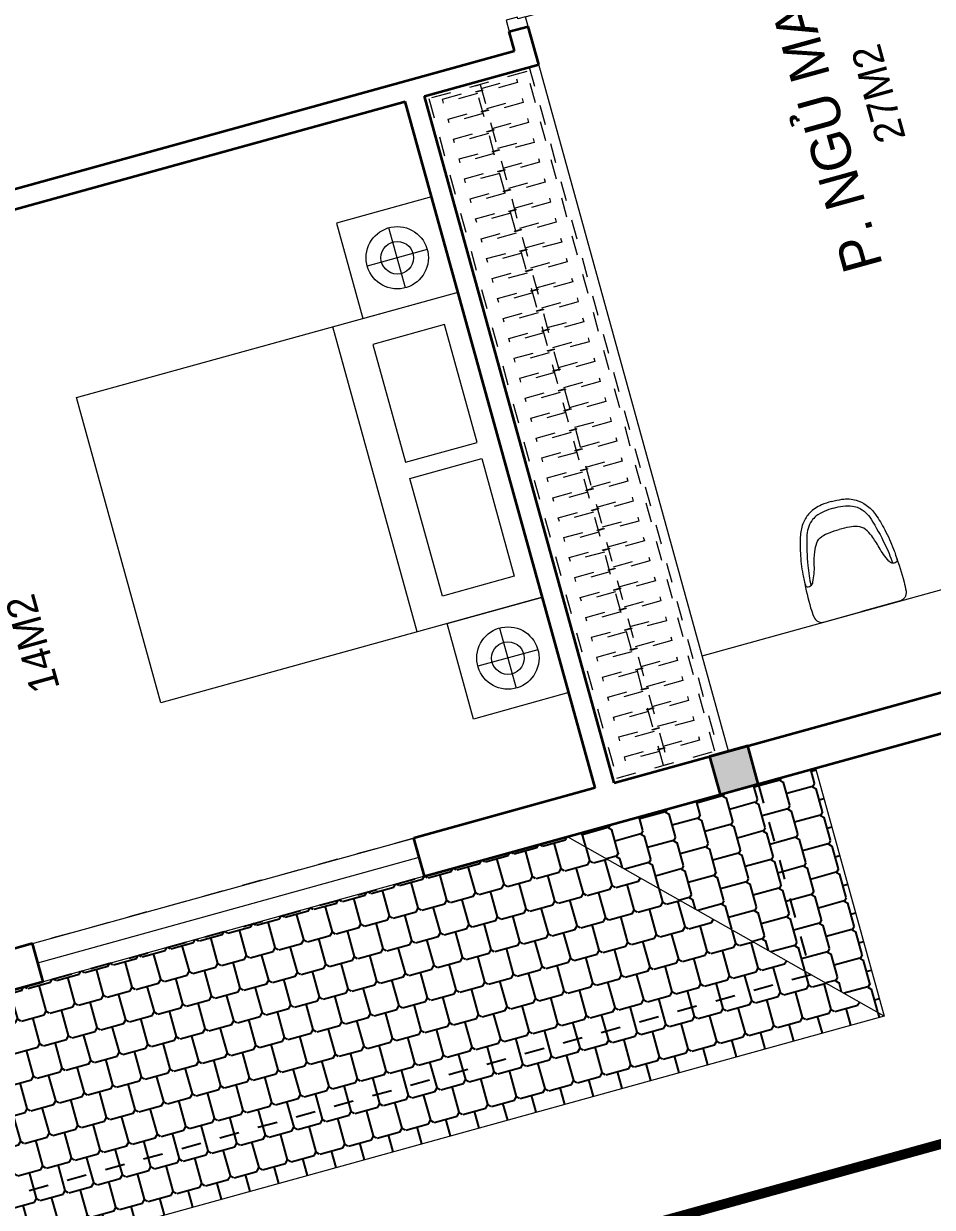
# Model space of a CAD drawing. Header units: metres. Extents: x 568332 to 569219, y 2065964 to 2066430.
# Drawn here: x 568551.76 to 568556.35, y 2066344.84 to 2066350.83 of the extents above; entities that cross this region are included whole.
import ezdxf

# ---------------------------------------------------------------- set-up
doc = ezdxf.new("R2010")
doc.units = ezdxf.units.M
for name, pattern in [('$AUDIT_BAD_LTYPE2', [0]), ('CENTER', [2, 1.25, -0.25, 0.25, -0.25]), ('HIDDEN', [0.375, 0.25, -0.125]), ('X-5M-G-MB PHONGNGU$0$HIDDEN2', [0.1875, 0.125, -0.0625])]:
    doc.linetypes.add(name, pattern=pattern)
doc.layers.get('0').update_dxf_attribs({"linetype": 'CONTINUOUS'})
doc.layers.get('DEFPOINTS').update_dxf_attribs({"linetype": 'CONTINUOUS'})
for name, color, linetype, lineweight in [('-CENTER', 143, 'CENTER', 13), ('-CONCRETE', 1, 'CONTINUOUS', 35), ('-DOOR', 137, 'CONTINUOUS', 9), ('-FURNITURE', 46, 'CONTINUOUS', 9), ('-LINE1', 7, 'CONTINUOUS', 18), ('-WALL', 4, 'CONTINUOUS', 35), ('TEXT25', 2, 'CONTINUOUS', 13)]:
    doc.layers.add(name, color=color, linetype=linetype, lineweight=lineweight)
doc.layers.add('-RANH GIOI LO DAT', color=12, linetype='CONTINUOUS')
doc.layers.add('13. NET HATCH', color=252, linetype='CONTINUOUS')
doc.styles.add('SVN_AVO_thuong', font='')
doc.styles.add('T1', font='', dxfattribs={"height": 200})
doc.styles.get('SVN_AVO_thuong').set_extended_font_data('SVN-Avo')
doc.styles.get('T1').set_extended_font_data('VNgeometric Light')

# ---------------------------------------------------------------- blocks, each defined once
blk = doc.blocks.new('A$C4D045CFB')
at = {"layer": '13. NET HATCH'}
h = blk.add_hatch(dxfattribs=at)
h.set_pattern_fill('MAIGO-12', color=256, scale=300, angle=180)
h.set_pattern_definition([(180, (-90, 1.102182119232618e-14), (-75.00000000000001, -150), [120, -30, 120, -30]), (270, (-75, -14.99999999999999), (74.99999999999997, -150), [135, -165]), (225, (-60, 7.34788079488412e-15), (-75.00000000142688, -150.0000000028537), [21.213203436, -403.0508652]), (315, (-90, 1.102182119232618e-14), (75.00000000142684, -150.0000000028537), [21.213203436, -403.0508652])])
h.paths.add_polyline_path([(1299.999119955668, 6100.494044825784), (1299.953723877203, 5215.284894083044), (1299.999119955668, 5229.592269479996), (1299.999119955668, 4500.000660992693), (-0.0008800443320069462, 6100.494044825784)])
h = blk.add_hatch(dxfattribs=at)
h.set_pattern_fill('MAIGO-12', color=256, scale=300, angle=270)
h.set_pattern_definition([(270, (-1.653273178848927e-14, -90), (150, -75.00000000000003), [120, -30, 120, -30]), (0, (14.99999999999999, -75), (150, 74.99999999999996), [135, -165]), (315, (-1.102182119232618e-14, -60), (150.0000000028537, -75.0000000014269), [21.213203436, -403.0508652]), (45, (-1.653273178848927e-14, -90), (150.0000000028537, 75.00000000142683), [21.213203436, -403.0508652])])
h.paths.add_polyline_path([(-0.0008800443320069462, 6100.494044825784), (1299.999119955668, 4500.000660992693), (1299.999119955668, 1300.000660992693), (-0.0008800443320069462, 0.000660992693156004)])
h = blk.add_hatch(dxfattribs=at)
h.set_pattern_fill('MAIGO-12', color=256, scale=300)
h.set_pattern_definition([(0, (90, 0), (75, 150), [120, -30, 120, -30]), (90, (75, 15), (-74.99999999999999, 150), [135, -165]), (45, (60, 0), (75.00000000142687, 150.0000000028537), [21.213203436, -403.0508652]), (135, (90, 0), (-75.00000000142686, 150.0000000028537), [21.213203436, -403.0508652])])
h.paths.add_polyline_path([(1299.999119955668, 1300.000660992693), (1299.999119955668, 0.000660992693156004), (-0.0008800443320069462, 0.000660992693156004)])
at = {"layer": '-LINE1'}
for p, q in [((-0.0008800443320069462, 0.000660992693156004), (-0.0008800443320069462, 6100.494044825784)), ((-0.0008800443320069462, 6100.494044825784), (1299.999119955668, 6100.494044825784)), ((-0.0008800443320069462, 6100.494044825784), (1299.999119955668, 4500.000660992693)), ((-0.0008800443320069462, 0.000660992693156004), (1299.999119955668, 1300.000660992693)), ((1299.999119955668, 0.000660992693156004), (-0.0008800443320069462, 0.000660992693156004))]:
    blk.add_line(p, q, dxfattribs=at)
at = {"layer": 'DEFPOINTS', "linetype": 'HIDDEN', "ltscale": 5}
blk.add_lwpolyline([(1299.999119955668, 300.0006609926932), (299.999119955668, 300.0006609926932), (299.999119955668, 5800.494044825784), (1299.999119955668, 5800.494044825784)], close=True, dxfattribs=at)
blk = doc.blocks.new('M29-T3')
at = {"layer": '-RANH GIOI LO DAT', "linetype": 'HIDDEN', "ltscale": 10, "const_width": 50}
blk.add_lwpolyline([(195184.5213404885, -837692.8944693478), (204184.5213415355, -836996.3915769118), (204184.521341536, -816411.729508885), (195184.5213414673, -816411.7295088954)], close=True, dxfattribs=at)
at = {"layer": '-WALL', "xscale": -1}
blk.add_blockref('A$C4D045CFB', (203484.5204616651, -830916.7037097623), dxfattribs=at)
blk = doc.blocks.new('*U252')
at = {"linetype": 'X-5M-G-MB PHONGNGU$0$HIDDEN2'}
for points in [[(0, 600.0000000004657), (0, 0), (3927.126403989389, -1.499470319333206e-09), (3927.126403989389, 599.9999999989661)], [(3907.126403989389, 579.9996613708928), (3907.126403989389, 19.99966137089297), (20, 20.00000000046566), (20, 580.0000000004657)], [(3907.126403989389, 286.6991212939751), (3907.126403989389, 313.0991212938819), (20, 313.0991212953813), (19.99999859370291, 286.6991212952417)], [(113.7817614636733, 319.1750910408318), (109.4317788550979, 319.1750910408318), (109.4317788550979, 280.441767644881), (113.7817614636733, 280.441767644881)], [(227.7817614636733, 319.1750910407849), (223.4317788550979, 319.1750910407849), (223.4317788550979, 280.4417676448341), (227.7817614636733, 280.4417676448341)], [(341.7817614636733, 319.175091040738), (337.4317788550979, 319.175091040738), (337.4317788550979, 280.4417676447872), (341.7817614636733, 280.4417676447872)], [(455.7817614636733, 319.1750910406911), (451.4317788550979, 319.1750910406911), (451.4317788550979, 280.4417676447403), (455.7817614636733, 280.4417676447403)], [(569.7817614636733, 319.1750910406442), (565.431778855098, 319.1750910406442), (565.431778855098, 280.4417676446934), (569.7817614636733, 280.4417676446934)], [(683.7817614636733, 319.1750910405973), (679.431778855098, 319.1750910405973), (679.431778855098, 280.4417676446465), (683.7817614636733, 280.4417676446465)], [(797.7817614636733, 319.1750910405504), (793.431778855098, 319.1750910405504), (793.431778855098, 280.4417676445996), (797.7817614636733, 280.4417676445996)], [(911.7817614636733, 319.1750910405035), (907.431778855098, 319.1750910405035), (907.431778855098, 280.4417676445527), (911.7817614636733, 280.4417676445527)], [(1025.781761463673, 319.1750910404566), (1021.431778855098, 319.1750910404566), (1021.431778855098, 280.4417676445057), (1025.781761463673, 280.4417676445057)], [(1139.781761463673, 319.1750910404097), (1135.431778855098, 319.1750910404097), (1135.431778855098, 280.4417676444588), (1139.781761463673, 280.4417676444588)], [(1253.781761463673, 319.1750910403628), (1249.431778855098, 319.1750910403628), (1249.431778855098, 280.4417676444119), (1253.781761463673, 280.4417676444119)], [(1367.781761463673, 319.1750910403159), (1363.431778855098, 319.1750910403159), (1363.431778855098, 280.441767644365), (1367.781761463673, 280.441767644365)], [(1481.781761463673, 319.175091040269), (1477.431778855098, 319.175091040269), (1477.431778855098, 280.4417676443181), (1481.781761463673, 280.4417676443181)], [(1595.781761463673, 319.175091040222), (1591.431778855098, 319.175091040222), (1591.431778855098, 280.4417676442712), (1595.781761463673, 280.4417676442712)], [(1709.781761463673, 319.1750910401751), (1705.431778855098, 319.1750910401751), (1705.431778855098, 280.4417676442243), (1709.781761463673, 280.4417676442243)], [(1823.781761463673, 319.1750910401282), (1819.431778855098, 319.1750910401282), (1819.431778855098, 280.4417676441774), (1823.781761463673, 280.4417676441774)], [(1937.781761463673, 319.1750910400813), (1933.431778855098, 319.1750910400813), (1933.431778855098, 280.4417676441305), (1937.781761463673, 280.4417676441305)], [(2051.781761463673, 319.1750910400344), (2047.431778855098, 319.1750910400344), (2047.431778855098, 280.4417676440836), (2051.781761463673, 280.4417676440836)], [(2165.781761463673, 319.1750910399875), (2161.431778855098, 319.1750910399875), (2161.431778855098, 280.4417676440366), (2165.781761463673, 280.4417676440366)], [(2279.781761463673, 319.1750910399406), (2275.431778855098, 319.1750910399406), (2275.431778855098, 280.4417676439897), (2279.781761463673, 280.4417676439897)], [(2393.781761463673, 319.1750910398937), (2389.431778855098, 319.1750910398937), (2389.431778855098, 280.4417676439429), (2393.781761463673, 280.4417676439429)], [(2507.781761463673, 319.1750910398468), (2503.431778855098, 319.1750910398468), (2503.431778855098, 280.441767643896), (2507.781761463673, 280.441767643896)], [(2621.781761463673, 319.1750910397999), (2617.431778855098, 319.1750910397999), (2617.431778855098, 280.4417676438491), (2621.781761463673, 280.4417676438491)], [(2735.781761463673, 319.1750910397529), (2731.431778855098, 319.1750910397529), (2731.431778855098, 280.4417676438021), (2735.781761463673, 280.4417676438021)], [(2849.781761463673, 319.175091039706), (2845.431778855098, 319.175091039706), (2845.431778855098, 280.4417676437552), (2849.781761463673, 280.4417676437552)], [(2963.781761463673, 319.1750910396592), (2959.431778855098, 319.1750910396592), (2959.431778855098, 280.4417676437083), (2963.781761463673, 280.4417676437083)], [(3077.781761463673, 319.1750910396123), (3073.431778855098, 319.1750910396123), (3073.431778855098, 280.4417676436614), (3077.781761463673, 280.4417676436614)], [(3191.781761463673, 319.1750910395654), (3187.431778855098, 319.1750910395654), (3187.431778855098, 280.4417676436145), (3191.781761463673, 280.4417676436145)], [(3305.781761463673, 319.1750910395184), (3301.431778855098, 319.1750910395184), (3301.431778855098, 280.4417676435676), (3305.781761463673, 280.4417676435676)], [(3419.781761463673, 319.1750910394715), (3415.431778855098, 319.1750910394715), (3415.431778855098, 280.4417676435207), (3419.781761463673, 280.4417676435207)], [(3533.781761463673, 319.1750910394246), (3529.431778855098, 319.1750910394246), (3529.431778855098, 280.4417676434738), (3533.781761463673, 280.4417676434738)], [(3647.781761463673, 319.1750910393777), (3643.431778855098, 319.1750910393777), (3643.431778855098, 280.4417676434269), (3647.781761463673, 280.4417676434269)], [(3761.781761463673, 319.1750910393308), (3757.431778855098, 319.1750910393308), (3757.431778855098, 280.44176764338), (3761.781761463673, 280.44176764338)], [(3875.781761463673, 319.1750910392839), (3871.431778855098, 319.1750910392839), (3871.431778855098, 280.441767643333), (3875.781761463673, 280.441767643333)]]:
    blk.add_lwpolyline(points, close=True, dxfattribs=at)
for points in [[(122.2409142897814, 313.1103512093413), (122.2409142897814, 515.2497102723445), (100.1765458012815, 515.2497102723445), (100.1765458012815, 313.1103512093413)], [(236.2409142897814, 313.1103512092944), (236.2409142897814, 515.2497102722975), (214.1765458012815, 515.2497102722975), (214.1765458012815, 313.1103512092944)], [(350.2409142897814, 313.1103512092475), (350.2409142897814, 515.2497102722507), (328.1765458012815, 515.2497102722507), (328.1765458012815, 313.1103512092475)], [(464.2409142897814, 313.1103512092006), (464.2409142897814, 515.2497102722037), (442.1765458012815, 515.2497102722037), (442.1765458012815, 313.1103512092006)], [(578.2409142897814, 313.1103512091537), (578.2409142897814, 515.2497102721569), (556.1765458012815, 515.2497102721569), (556.1765458012815, 313.1103512091537)], [(692.2409142897814, 313.1103512091068), (692.2409142897814, 515.24971027211), (670.1765458012815, 515.24971027211), (670.1765458012815, 313.1103512091068)], [(806.2409142897814, 313.1103512090599), (806.2409142897814, 515.249710272063), (784.1765458012815, 515.249710272063), (784.1765458012815, 313.1103512090599)], [(920.2409142897814, 313.110351209013), (920.2409142897814, 515.2497102720162), (898.1765458012815, 515.2497102720162), (898.1765458012815, 313.110351209013)], [(1034.240914289781, 313.1103512089661), (1034.240914289781, 515.2497102719692), (1012.176545801281, 515.2497102719692), (1012.176545801281, 313.1103512089661)], [(1148.240914289781, 313.1103512089192), (1148.240914289781, 515.2497102719224), (1126.176545801281, 515.2497102719224), (1126.176545801281, 313.1103512089192)], [(1262.240914289781, 313.1103512088723), (1262.240914289781, 515.2497102718754), (1240.176545801281, 515.2497102718754), (1240.176545801281, 313.1103512088723)], [(1376.240914289781, 313.1103512088254), (1376.240914289781, 515.2497102718285), (1354.176545801281, 515.2497102718285), (1354.176545801281, 313.1103512088254)], [(1490.240914289781, 313.1103512087785), (1490.240914289781, 515.2497102717816), (1468.176545801281, 515.2497102717816), (1468.176545801281, 313.1103512087785)], [(1604.240914289781, 313.1103512087315), (1604.240914289781, 515.2497102717347), (1582.176545801281, 515.2497102717347), (1582.176545801281, 313.1103512087315)], [(1718.240914289781, 313.1103512086846), (1718.240914289781, 515.2497102716878), (1696.176545801281, 515.2497102716878), (1696.176545801281, 313.1103512086846)], [(1832.240914289781, 313.1103512086377), (1832.240914289781, 515.2497102716409), (1810.176545801281, 515.2497102716409), (1810.176545801281, 313.1103512086377)], [(1946.240914289781, 313.1103512085908), (1946.240914289781, 515.2497102715939), (1924.176545801281, 515.2497102715939), (1924.176545801281, 313.1103512085908)], [(2060.240914289781, 313.1103512085439), (2060.240914289781, 515.2497102715471), (2038.176545801281, 515.2497102715471), (2038.176545801281, 313.1103512085439)], [(2174.240914289781, 313.110351208497), (2174.240914289781, 515.2497102715001), (2152.176545801281, 515.2497102715001), (2152.176545801281, 313.110351208497)], [(2288.240914289781, 313.1103512084501), (2288.240914289781, 515.2497102714533), (2266.176545801281, 515.2497102714533), (2266.176545801281, 313.1103512084501)], [(2402.240914289781, 313.1103512084032), (2402.240914289781, 515.2497102714063), (2380.176545801281, 515.2497102714063), (2380.176545801281, 313.1103512084032)], [(2516.240914289781, 313.1103512083563), (2516.240914289781, 515.2497102713594), (2494.176545801281, 515.2497102713594), (2494.176545801281, 313.1103512083563)], [(2630.240914289781, 313.1103512083094), (2630.240914289781, 515.2497102713126), (2608.176545801281, 515.2497102713126), (2608.176545801281, 313.1103512083094)], [(2744.240914289781, 313.1103512082624), (2744.240914289781, 515.2497102712656), (2722.176545801281, 515.2497102712656), (2722.176545801281, 313.1103512082624)], [(2858.240914289781, 313.1103512082155), (2858.240914289781, 515.2497102712188), (2836.176545801281, 515.2497102712188), (2836.176545801281, 313.1103512082155)], [(2972.240914289781, 313.1103512081687), (2972.240914289781, 515.2497102711718), (2950.176545801281, 515.2497102711718), (2950.176545801281, 313.1103512081687)], [(3086.240914289781, 313.1103512081218), (3086.240914289781, 515.2497102711249), (3064.176545801281, 515.2497102711249), (3064.176545801281, 313.1103512081218)], [(3200.240914289781, 313.1103512080749), (3200.240914289781, 515.249710271078), (3178.176545801281, 515.249710271078), (3178.176545801281, 313.1103512080749)], [(3314.240914289781, 313.1103512080279), (3314.240914289781, 515.2497102710311), (3292.176545801281, 515.2497102710311), (3292.176545801281, 313.1103512080279)], [(3428.240914289781, 313.110351207981), (3428.240914289781, 515.2497102709842), (3406.176545801281, 515.2497102709842), (3406.176545801281, 313.110351207981)], [(3542.240914289781, 313.1103512079341), (3542.240914289781, 515.2497102709373), (3520.176545801281, 515.2497102709373), (3520.176545801281, 313.1103512079341)], [(3656.240914289781, 313.1103512078872), (3656.240914289781, 515.2497102708903), (3634.176545801281, 515.2497102708903), (3634.176545801281, 313.1103512078872)], [(3770.240914289781, 313.1103512078403), (3770.240914289781, 515.2497102708435), (3748.176545801281, 515.2497102708435), (3748.176545801281, 313.1103512078403)], [(3884.240914289781, 313.1103512077934), (3884.240914289781, 515.2497102707965), (3862.176545801281, 515.2497102707965), (3862.176545801281, 313.1103512077934)], [(100.1765458012815, 286.7103512094345), (100.1765458012815, 92.0852110228024), (122.2409142897814, 92.0852110228024), (122.2409142897814, 286.7103512094345)], [(214.1765458012815, 286.7103512093876), (214.1765458012815, 92.08521102275549), (236.2409142897814, 92.08521102275549), (236.2409142897814, 286.7103512093876)], [(328.1765458012815, 286.7103512093407), (328.1765458012815, 92.08521102270858), (350.2409142897814, 92.08521102270858), (350.2409142897814, 286.7103512093407)], [(442.1765458012815, 286.7103512092938), (442.1765458012815, 92.08521102266168), (464.2409142897814, 92.08521102266168), (464.2409142897814, 286.7103512092938)], [(556.1765458012815, 286.7103512092469), (556.1765458012815, 92.08521102261477), (578.2409142897814, 92.08521102261477), (578.2409142897814, 286.7103512092469)], [(670.1765458012815, 286.7103512092), (670.1765458012815, 92.08521102256786), (692.2409142897814, 92.08521102256786), (692.2409142897814, 286.7103512092)], [(784.1765458012815, 286.7103512091531), (784.1765458012815, 92.08521102252095), (806.2409142897814, 92.08521102252095), (806.2409142897814, 286.7103512091531)], [(898.1765458012815, 286.7103512091062), (898.1765458012815, 92.08521102247404), (920.2409142897814, 92.08521102247404), (920.2409142897814, 286.7103512091062)], [(1012.176545801281, 286.7103512090592), (1012.176545801281, 92.08521102242715), (1034.240914289781, 92.08521102242715), (1034.240914289781, 286.7103512090592)], [(1126.176545801281, 286.7103512090123), (1126.176545801281, 92.08521102238024), (1148.240914289781, 92.08521102238024), (1148.240914289781, 286.7103512090123)], [(1240.176545801281, 286.7103512089654), (1240.176545801281, 92.08521102233333), (1262.240914289781, 92.08521102233333), (1262.240914289781, 286.7103512089654)], [(1354.176545801281, 286.7103512089186), (1354.176545801281, 92.08521102228642), (1376.240914289781, 92.08521102228642), (1376.240914289781, 286.7103512089186)], [(1468.176545801281, 286.7103512088717), (1468.176545801281, 92.0852110222395), (1490.240914289781, 92.0852110222395), (1490.240914289781, 286.7103512088717)], [(1582.176545801281, 286.7103512088247), (1582.176545801281, 92.0852110221926), (1604.240914289781, 92.0852110221926), (1604.240914289781, 286.7103512088247)], [(1696.176545801281, 286.7103512087778), (1696.176545801281, 92.0852110221457), (1718.240914289781, 92.0852110221457), (1718.240914289781, 286.7103512087778)], [(1810.176545801281, 286.7103512087309), (1810.176545801281, 92.08521102209879), (1832.240914289781, 92.08521102209879), (1832.240914289781, 286.7103512087309)], [(1924.176545801281, 286.710351208684), (1924.176545801281, 92.08521102205188), (1946.240914289781, 92.08521102205188), (1946.240914289781, 286.710351208684)], [(2038.176545801281, 286.7103512086371), (2038.176545801281, 92.08521102200497), (2060.240914289781, 92.08521102200497), (2060.240914289781, 286.7103512086371)], [(2152.176545801281, 286.7103512085902), (2152.176545801281, 92.08521102195806), (2174.240914289781, 92.08521102195806), (2174.240914289781, 286.7103512085902)], [(2266.176545801281, 286.7103512085433), (2266.176545801281, 92.08521102191116), (2288.240914289781, 92.08521102191116), (2288.240914289781, 286.7103512085433)], [(2380.176545801281, 286.7103512084964), (2380.176545801281, 92.08521102186425), (2402.240914289781, 92.08521102186425), (2402.240914289781, 286.7103512084964)], [(2494.176545801281, 286.7103512084495), (2494.176545801281, 92.08521102181734), (2516.240914289781, 92.08521102181734), (2516.240914289781, 286.7103512084495)], [(2608.176545801281, 286.7103512084026), (2608.176545801281, 92.08521102177043), (2630.240914289781, 92.08521102177043), (2630.240914289781, 286.7103512084026)], [(2722.176545801281, 286.7103512083556), (2722.176545801281, 92.08521102172352), (2744.240914289781, 92.08521102172352), (2744.240914289781, 286.7103512083556)], [(2836.176545801281, 286.7103512083087), (2836.176545801281, 92.08521102167663), (2858.240914289781, 92.08521102167663), (2858.240914289781, 286.7103512083087)], [(2950.176545801281, 286.7103512082618), (2950.176545801281, 92.08521102162972), (2972.240914289781, 92.08521102162972), (2972.240914289781, 286.7103512082618)], [(3064.176545801281, 286.7103512082149), (3064.176545801281, 92.08521102158281), (3086.240914289781, 92.08521102158281), (3086.240914289781, 286.7103512082149)], [(3178.176545801281, 286.710351208168), (3178.176545801281, 92.0852110215359), (3200.240914289781, 92.0852110215359), (3200.240914289781, 286.710351208168)], [(3292.176545801281, 286.7103512081211), (3292.176545801281, 92.08521102148899), (3314.240914289781, 92.08521102148899), (3314.240914289781, 286.7103512081211)], [(3406.176545801281, 286.7103512080742), (3406.176545801281, 92.08521102144209), (3428.240914289781, 92.08521102144209), (3428.240914289781, 286.7103512080742)], [(3520.176545801281, 286.7103512080273), (3520.176545801281, 92.08521102139518), (3542.240914289781, 92.08521102139518), (3542.240914289781, 286.7103512080273)], [(3634.176545801281, 286.7103512079804), (3634.176545801281, 92.08521102134827), (3656.240914289781, 92.08521102134827), (3656.240914289781, 286.7103512079804)], [(3748.176545801281, 286.7103512079335), (3748.176545801281, 92.08521102130136), (3770.240914289781, 92.08521102130136), (3770.240914289781, 286.7103512079335)], [(3862.176545801281, 286.7103512078866), (3862.176545801281, 92.08521102125445), (3884.240914289781, 92.08521102125445), (3884.240914289781, 286.7103512078866)]]:
    blk.add_lwpolyline(points, dxfattribs=at)
blk = doc.blocks.new('A$C8a974c9c')
for p, q in [((1750.087982669494, 2957.416116623174), (1750.087982669657, 2642.58393779996)), ((1592.671893257969, 2800.000027211493), (1907.504072081182, 2800.000027211652)), ((1342.999452652235, 2500.000027214177), (1342.999452652119, 700.000027214177)), ((1750.087982669345, 242.5839378051005), (1750.087982669549, 557.4161166283138)), ((1592.67189325784, 400.0000272168018), (1907.504072081053, 400.0000272166017))]:
    blk.add_line(p, q)
for points in [[(1999.999452652235, 3100.000027209127), (1500.176512686827, 3100.000027209127), (1500.176512686827, 2500.000027214177), (1999.999452652235, 2500.000027214177)], [(1890.999452652235, 2360.000027214177), (1514.499452652235, 2360.000027214177), (1514.499452652148, 1642.500027214177), (1890.999452652148, 1642.500027214177)], [(1890.99945265209, 840.000027214177), (1514.49945265209, 840.000027214177), (1514.499452652148, 1557.500027214177), (1890.999452652148, 1557.500027214177)], [(1999.999452652119, 100.0000272192265), (1500.17651268671, 100.0000272192265), (1500.17651268671, 700.000027214177), (1999.999452652119, 700.000027214177)]]:
    blk.add_lwpolyline(points, close=True)
blk.add_lwpolyline([(1999.999452652235, 2500.000027214177), (-0.0005473477649502456, 2500.000027214177), (-0.0005473478813655674, 700.000027214177), (1999.999452652119, 700.000027214177), (1999.999452652235, 2500.000027214177)])
for centre, radius in [((1750.087982669561, 2800.000027211581), 157.4160894116067), ((1750.087982669561, 2800.000027211581), 82.41608941160666), ((1750.087982669432, 400.0000272166926), 157.4160894116067), ((1750.087982669432, 400.0000272166926), 82.41608941160666)]:
    blk.add_circle(centre, radius)
blk = doc.blocks.new('*U149')
at = {"linetype": '$AUDIT_BAD_LTYPE2'}
for p, q in [((70, 100), (70, 699.9999999999982)), ((90, 699.9999999999982), (90, 100))]:
    blk.add_line(p, q, dxfattribs=at)
for points in [[(50, 699.9999999999982), (90, 699.9999999999982), (90, 799.9999999999982), (50, 799.9999999999982), (50, 699.9999999999982)], [(50, 702.9059272893337), (50, 100)], [(50, 100), (90, 100), (90, 0), (50, 0), (50, 100)]]:
    blk.add_lwpolyline(points)
for points in [[(118.2698876160139, 594.5156181119073), (118.2698876160139, 764.1349438079906), (90, 764.1349438079906), (90, 735.8650561920058), (112.6159100928053, 735.8650561920058), (112.6159100928053, 594.5156181119073)], [(0, 0), (50, 0), (50, -40), (60, -40), (60, -99.99999999999272), (0, -99.99999999999272)], [(899.9999999999982, 1.3252863207713e-28), (849.9999999999982, 1.3252863207713e-28), (849.9999999999982, -40.00000000000001), (839.9999999999982, -40.00000000000001), (839.9999999999982, -99.99999999999272), (899.9999999999982, -99.99999999999272)]]:
    blk.add_lwpolyline(points, close=True)
at = {"linetype": '$AUDIT_BAD_LTYPE2', "ltscale": 0.3}
blk.add_arc((50, 0), 799.9999999999982, 0, 90, dxfattribs=at)
blk = doc.blocks.new('G1600')
for p, q in [((137477.0741823114, -212827.2147267315), (139077.0741823114, -212827.2147267327)), ((137227.6935681712, -213391.7193460799), (137227.6935681718, -213076.8871672568)), ((139326.4547964507, -213391.7193460799), (139326.4547964501, -213076.8871672568)), ((137385.1096575831, -213234.3032566686), (137070.2774787599, -213234.3032566681)), ((139169.0387070388, -213234.3032566686), (139483.870885862, -213234.3032566681))]:
    blk.add_line(p, q)
blk.add_lwpolyline([(137477.074182311, -213484.2147267315), (137477.0741823123, -211484.2147267315), (139077.0741823123, -211484.2147267327), (139077.074182311, -213484.2147267327), (137477.074182311, -213484.2147267315)])
for points in [[(136977.074182316, -213484.2147267311), (136977.0741823163, -212984.3917867657), (137477.0741823113, -212984.3917867661), (137477.074182311, -213484.2147267315)], [(137617.074182311, -213375.2147267316), (137617.0741823112, -212998.7147267316), (138234.5741823112, -212998.714726732), (138234.574182311, -213375.214726732)], [(138937.074182311, -213375.2147267325), (138937.0741823112, -212998.7147267325), (138319.5741823112, -212998.7147267321), (138319.574182311, -213375.2147267321)], [(139577.0741823059, -213484.2147267331), (139577.0741823062, -212984.3917867677), (139077.0741823113, -212984.3917867673), (139077.074182311, -213484.2147267327)]]:
    blk.add_lwpolyline(points, close=True)
for centre, radius in [((137227.6935681715, -213234.3032566684), 157.4160894116067), ((139326.4547964504, -213234.3032566684), 157.4160894116067), ((137227.6935681715, -213234.3032566684), 82.41608941160666), ((139326.4547964504, -213234.3032566684), 82.41608941160666)]:
    blk.add_circle(centre, radius)
blk = doc.blocks.new('A$C5C575821')
at = {"layer": '-CONCRETE'}
h = blk.add_hatch(color=256, dxfattribs=at)
h.dxf.hatch_style = 1
h.paths.add_polyline_path([(-0.00237559899687767, 200.0000000000146), (-0.00237559899687767, 1.455191522836685e-11), (199.9976244010031, 1.455191522836685e-11), (199.9976244010031, 200.0000000000146)])
blk.add_lwpolyline([(-0.00237559899687767, 1.455191522836685e-11), (199.9976244010031, 1.455191522836685e-11), (199.9976244010031, 200.0000000000146), (-0.00237559899687767, 200.0000000000146)], close=True, dxfattribs=at)
blk = doc.blocks.new('A$C7D524948')
at = {"layer": '-FURNITURE'}
for points in [[(-1.862645149230957e-09, 824.9500000011176, 0.02374928999430728), (-77.15000000130385, 820, 0.1110396266945436), (-175.0999999996275, 786.1500000022352, 0.08516816991690027), (-234.9500000011176, 733.25, 0.08855014736123698), (-281.5499999988824, 649.3499999996275, 0.02790636319614463), (-315.9500000011176, 525.5999999996275, 0.02834164487538841), (-340.4000000022352, 372.8000000007451, 0.04711987010175965), (-341.0999999996275, 283.4000000003725, 0.5135274654112972), (-284.5500000007451, 299.9500000011176, 0.05957759956988055), (-242.5500000026077, 413.6500000003725, -0.03446512451505389), (-213.1500000003725, 507.4499999992549, -0.05927668371543007), (-182.7500000009313, 564.2999999988824, -0.1661460996977688), (-133.4500000011176, 600.4000000003725, -0.0525641271264061), (-75.80000000074506, 611.9500000011176, -0.02855401869774651), (-1.862645149230957e-09, 614.6500000003725, -3.543335205159532)], [(-0.5500000007450581, 774.1500000003725, 0.1055837687742558), (-137.8000000007451, 751.3000000007451, 0.08397584501256396), (-176, 728.25, 0.1493020227225411), (-241.2000000011176, 626.1999999992549, 0.02490854660583826), (-289.25, 424.1500000003725, 0.02643887537121914), (-306.5679914960638, 278.4068524483591, -0.8863330528017872)], [(-0.5500000007450581, 774.1500000003725, -0.1055837687742558), (136.6999999992549, 751.3000000007451, -0.08397584501256396), (174.8999999985099, 728.2500000018626, -0.1493020227225411), (240.0999999986961, 626.1999999992549, -0.02490854660583826), (288.1499999975786, 424.1500000003725, -0.02643887537121914), (305.467991495505, 278.4068524483591, 0.8863330528017872)], [(-1.862645149230957e-09, 824.9500000011176, -0.02374928999430728), (77.14999999850988, 820.0000000018626, -0.1110396266945436), (175.0999999986961, 786.1500000003725, -0.08516816991690027), (234.9499999992549, 733.25, -0.08855014736123698), (281.5499999988824, 649.3499999996275, -0.02790636319614463), (315.9500000011176, 525.5999999996275, -0.02834164487538841), (340.3999999985099, 372.8000000007451, -0.04711987010175965), (341.0999999996275, 283.4000000022352, -0.5135274654112972), (284.5500000007451, 299.9499999992549, -0.05957759956988055), (242.5499999988824, 413.6499999985099, 0.03446512451505389), (213.1499999994412, 507.4500000011176, 0.05927668371543007), (182.75, 564.3000000007451, 0.1661460996977688), (133.4499999983236, 600.4000000003725, 0.0525641271264061), (75.79999999888241, 611.9499999992549, 0.02855401869774651), (-1.862645149230957e-09, 614.6500000003725, 3.543335205159532)], [(-342.8562581948936, 328.1164919566363, 0.02267140514630937), (-350.039135296829, 124.5, 0.01212164544072816), (-345.6391352973878, 57.0500000026077, 0.4055082152921144), (-279.3891352973878, 0), (0, 0)], [(342.8562581939623, 328.1164919547737, -0.02267140514630937), (350.0391352958977, 124.5, -0.01212164544072816), (345.6391352955252, 57.05000000074506, -0.4055082152921144), (279.3891352964565, 0), (0, 0)]]:
    blk.add_lwpolyline(points, format="xyb", dxfattribs=at)
blk = doc.blocks.new('M30-T3')
at = {"layer": '-DOOR'}
blk.add_line((197299.3603772224, -892057.815032651), (197299.526200089, -894057.8150326565), dxfattribs=at)
blk.add_lwpolyline([(197199.5261995681, -894057.8150326388), (197199.3603767013, -892057.8150326333), (197399.3603777434, -892057.8150326682), (197399.52620061, -894057.8150326742)], close=True, dxfattribs=at)
at = {"layer": '-FURNITURE'}
blk.add_line((197399.4433301818, -895708.2986617282), (200999.3092005027, -895708.2986617282), dxfattribs=at)
blk.add_lwpolyline([(197899.266270146, -897273.2159637774), (197399.4433301818, -897273.2159637774), (197399.4433301818, -895708.2986617282), (197899.266270146, -895708.2986617282)], close=True, dxfattribs=at)
at = {"layer": '-RANH GIOI LO DAT', "linetype": 'HIDDEN', "ltscale": 10, "const_width": 50}
blk.add_lwpolyline([(204199.4457056917, -903241.9539944378), (204199.4457064277, -883353.7948189313), (195199.4457063907, -883353.7948185992), (195199.4457063907, -903938.4568865309)], close=True, dxfattribs=at)
at = {"layer": '-WALL'}
for p, q in [((197199.4433301818, -892057.8374935284), (197199.4433301818, -886858.2799302337)), ((197399.4433301818, -892057.8374935633), (197399.4433301818, -891108.2986617282)), ((197199.4433301818, -892057.8374935284), (197399.52620061, -892057.8374935633)), ((200999.3092005027, -892739.7446133068), (200999.3092005027, -895008.2986617282)), ((201099.3092005027, -892739.7446133068), (201099.3092005027, -895608.2986617282)), ((197199.4433301818, -894057.8150326393), (197399.8211592982, -894057.8150326742)), ((197199.4433301818, -894057.8150326393), (197199.4433301818, -900472.8654772446)), ((197399.4433301818, -895008.2986617282), (197399.4433301818, -894057.8150326742)), ((197399.4433301818, -895008.2986617282), (200999.3092005027, -895008.2986617282)), ((197399.4433301818, -895108.2986617282), (200999.3092005027, -895108.2986617282)), ((197399.4433301818, -895108.2986617282), (197399.4433301818, -900472.8654772446)), ((200999.3092005027, -895108.2986617282), (200999.3092005027, -895708.2986617282)), ((201099.3092005027, -895608.2986617282), (201199.3092005027, -895608.2986617282)), ((201199.3092005027, -895608.2986617282), (201199.3092005027, -895708.2986617282)), ((200999.3092005027, -895708.2986617282), (201199.3092005027, -895708.2986617282))]:
    blk.add_line(p, q, dxfattribs=at)
blk.add_line((197399.360370399, -894057.8374935866), (197399.52620061, -892057.8374935633))
at = {"layer": '-DOOR', "rotation": 180}
blk.add_blockref('*U149', (202099.3092005027, -895708.2986617282), dxfattribs=at)
at = {"layer": '-FURNITURE'}
blk.add_blockref('G1600', (60922.30208303023, -681524.083934996), dxfattribs=at)
at = {"layer": '-FURNITURE', "extrusion": (0, 0, -1), "xscale": 0.916666666665974, "yscale": 0.916666666665974, "zscale": -0.916666666665974, "rotation": 180}
blk.add_blockref('*U252', (-197399.4433301818, -895108.2986617282), dxfattribs=at)
at = {"layer": '-FURNITURE', "xscale": -0.7, "yscale": 0.7, "zscale": 0.7, "rotation": 269.9999999999976}
blk.add_blockref('A$C7D524948', (197899.266270146, -896545.5160725089), dxfattribs=at)
at = {"layer": '-FURNITURE', "xscale": -1}
blk.add_blockref('A$C8a974c9c', (199399.4427828329, -900273.2159909864), dxfattribs=at)
at = {"layer": '-WALL'}
for name, p in [('A$C4D045CFB', (195899.4418346271, -896108.2993227211)), ('A$C5C575821', (197199.4433301818, -895808.2986617284))]:
    blk.add_blockref(name, p, dxfattribs=at)
at = {"layer": 'TEXT25'}
for s, height, style, p in [('14M2', 150, 'T1', (198608.6239572677, -892536.7240751763)), ('P. NGỦ MASTER', 200, 'SVN_AVO_thuong', (199558.1532543585, -897114.5135264595)), ('27M2', 150, 'T1', (200148.5227139906, -897397.7819128316))]:
    blk.add_text(s, height=height, rotation=359.9999999899487, dxfattribs=dict(at, style=style)).set_placement(p)

msp = doc.modelspace()

# ---------------------------------------------------------------- block references
at = {"layer": '-CENTER', "xscale": 0.001, "yscale": 0.001, "zscale": 0.001, "rotation": 105.4590240790866}
msp.add_blockref('M29-T3', (567811.5475536175, 2065927.325027594), dxfattribs=at)

# ---------------------------------------------------------------- next in the draw order: block references
at = {"layer": '-CENTER', "xscale": 0.001, "yscale": 0.001, "zscale": 0.001, "rotation": 105.4590240816413}
msp.add_blockref('M30-T3', (567744.6323991665, 2065918.141684246), dxfattribs=at)

doc.saveas('drawing.dxf')
